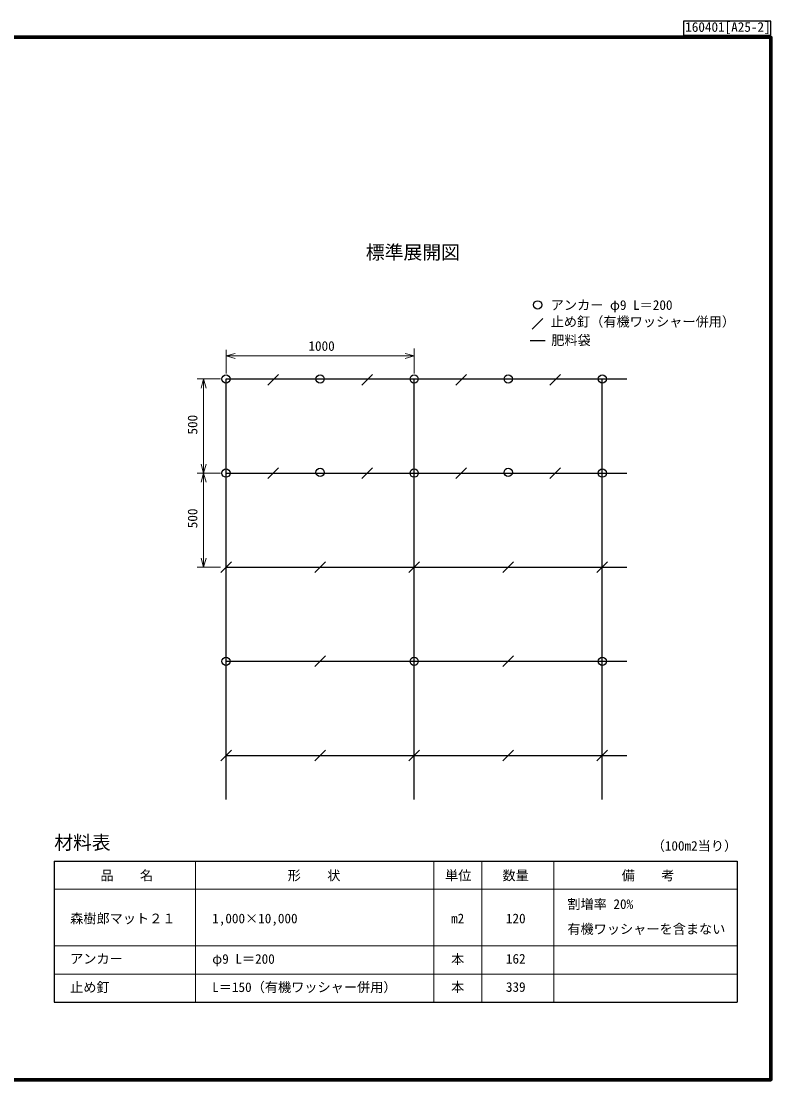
# Model space of a CAD drawing. Units: millimetres, scale not verified. Extents: x 200 to 8200, y 200 to 5825.
# Drawn here: x 4215 to 8200, y 200 to 5825 of the extents above; entities that cross this region are included whole.
import ezdxf
from ezdxf.enums import TextEntityAlignment as Align

# ---------------------------------------------------------------- set-up
doc = ezdxf.new("R2010")
doc.units = ezdxf.units.MM
doc.header["$LTSCALE"] = 20
for name, color, linetype, lineweight in [('C-DOC', 3, 'Continuous', 25), ('C-MTR-FRAM', 5, 'Continuous', 25), ('C-MTR-LINE', 5, 'Continuous', 13), ('C-STR', 7, 'Continuous', 25), ('C-STR-DIM', 1, 'Continuous', 13), ('C-STR-TXT', 7, 'Continuous', 25), ('C-TTL', 2, 'Continuous', 70), ('C-TTL-LINE', 7, 'Continuous', 13)]:
    doc.layers.add(name, color=color, linetype=linetype, lineweight=lineweight)
for name, color, linetype in [('C-MTR', 5, 'Continuous'), ('C-MTR-TXT', 5, 'Continuous'), ('C-TTL-TXT', 3, 'Continuous')]:
    doc.layers.add(name, color=color, linetype=linetype)
doc.styles.add('ＭＳ ゴシック', font='')
doc.styles.get('ＭＳ ゴシック').set_extended_font_data('MS Gothic')

msp = doc.modelspace()

# ---------------------------------------------------------------- linework, layer by layer
at = {"layer": 'C-DOC'}
for p, q in [((7736, 5825), (7736, 5750)), ((8200, 5825), (7736, 5825)), ((8200, 5750), (8200, 5825)), ((7736, 5750), (8200, 5750))]:
    msp.add_line(p, q, dxfattribs=at)
at = {"layer": 'C-MTR-FRAM'}
for p, q in [((4391.03, 1362.16), (4391.03, 612.16)), ((4391.03, 1362.16), (8021.58, 1362.16)), ((8021.58, 1362.16), (8021.58, 612.16)), ((4391.03, 612.16), (8021.58, 612.16))]:
    msp.add_line(p, q, dxfattribs=at)
at = {"layer": 'C-MTR-LINE'}
for p, q in [((5141.12, 1361.76), (5141.12, 611.76)), ((6408.34, 1359.16), (6408.34, 609.16)), ((6664.14, 1362.16), (6664.14, 612.16)), ((7046.14, 1362.16), (7046.14, 612.16)), ((4391.03, 1212.16), (8021.58, 1212.16)), ((4391.03, 912.16), (8021.58, 912.16)), ((4391.03, 762.16), (8021.58, 762.16))]:
    msp.add_line(p, q, dxfattribs=at)
at = {"layer": 'C-STR'}
for p, q in [((5525.82, 3891.7), (5582.39, 3948.27)), ((6025.82, 3891.7), (6082.39, 3948.27)), ((6525.82, 3891.7), (6582.39, 3948.27)), ((7025.82, 3891.7), (7082.39, 3948.27)), ((5304.11, 1690.05), (5304.11, 3923.74)), ((6304.11, 1690.05), (6304.11, 3923.74)), ((7304.11, 1690.05), (7304.11, 3923.74)), ((5525.82, 3395.45), (5582.39, 3452.02)), ((6025.82, 3395.45), (6082.39, 3452.02)), ((6525.82, 3395.45), (6582.39, 3452.02)), ((7025.82, 3395.45), (7082.39, 3452.02)), ((5275.82, 2895.45), (5332.39, 2952.02)), ((5775.82, 2895.45), (5832.39, 2952.02)), ((6275.82, 2895.45), (6332.39, 2952.02)), ((6775.82, 2895.45), (6832.39, 2952.02)), ((7275.82, 2895.45), (7332.39, 2952.02)), ((5775.82, 2395.45), (5832.39, 2452.02)), ((6775.82, 2395.45), (6832.39, 2452.02)), ((5275.82, 1895.45), (5332.39, 1952.02)), ((5775.82, 1895.45), (5832.39, 1952.02)), ((6275.82, 1895.45), (6332.39, 1952.02)), ((6775.82, 1895.45), (6832.39, 1952.02)), ((7275.82, 1895.45), (7332.39, 1952.02))]:
    msp.add_line(p, q, dxfattribs=at)
at = {"layer": 'C-STR', "color": 3}
for p, q in [((5304.11, 3923.74), (7434.11, 3923.74)), ((5304.11, 3423.74), (7434.11, 3423.74)), ((5304.11, 2923.74), (7434.11, 2923.74)), ((5304.11, 2423.74), (7434.11, 2423.74)), ((5304.11, 1923.74), (7434.11, 1923.74))]:
    msp.add_line(p, q, dxfattribs=at)
at = {"layer": 'C-STR'}
for centre in [(5304.11, 3923.74), (5804.11, 3923.74), (6304.11, 3923.74), (6804.11, 3923.74), (7304.11, 3923.74), (5304.11, 3423.74), (5804.11, 3427.49), (6304.11, 3423.74), (6804.11, 3427.49), (7304.11, 3423.74), (5304.11, 2423.74), (6304.11, 2423.74), (7304.11, 2423.74)]:
    msp.add_circle(centre, 22, dxfattribs=at)
at = {"layer": 'C-STR-DIM'}
for p, q in [((5304.11, 3953.74), (5304.11, 4079.53)), ((5304.11, 4046.3), (5352.41, 4059.24)), ((6304.11, 4046.3), (6255.81, 4059.24)), ((6304.11, 4046.3), (6304.11, 4086.3)), ((6304.11, 3953.74), (6304.11, 4086.3)), ((5304.11, 4046.3), (6304.11, 4046.3)), ((5304.11, 4046.3), (5352.41, 4033.36)), ((5304.11, 4046.3), (5387.44, 4046.3)), ((6304.11, 4046.3), (6255.81, 4033.36)), ((5274.11, 3923.74), (5151.6, 3923.74)), ((5184.83, 3923.74), (5171.89, 3875.44)), ((5184.83, 3923.74), (5184.83, 3423.74)), ((5184.83, 3923.74), (5197.77, 3875.44)), ((5184.83, 3423.74), (5171.89, 3472.04)), ((5184.83, 3423.74), (5197.77, 3472.04)), ((5274.11, 3423.74), (5151.6, 3423.74)), ((5184.83, 3423.74), (5171.89, 3375.44)), ((5184.83, 3423.74), (5184.83, 2923.74)), ((5184.83, 3423.74), (5197.77, 3375.44)), ((5184.83, 2923.74), (5171.89, 2972.04)), ((5184.83, 2923.74), (5197.77, 2972.04)), ((5274.11, 2923.74), (5151.6, 2923.74))]:
    msp.add_line(p, q, dxfattribs=at)
at = {"layer": 'C-STR-TXT'}
msp.add_line((6932.21, 4189.07), (6988.78, 4245.64), dxfattribs=at)
at = {"layer": 'C-STR-TXT', "color": 3}
msp.add_line((6921.07, 4127.91), (7001.07, 4127.91), dxfattribs=at)
at = {"layer": 'C-STR-TXT'}
msp.add_circle((6960.5, 4317.36), 22, dxfattribs=at)
at = {"layer": 'C-TTL'}
msp.add_lwpolyline([(200, 200), (8200, 200), (8200, 5740), (200, 5740)], close=True, dxfattribs=at)
at = {"layer": 'C-TTL-LINE'}
msp.add_line((5304.11, 3423.74), (5304.11, 3923.74), dxfattribs=at)

# ---------------------------------------------------------------- texts
at = {"layer": 'C-DOC', "style": 'ＭＳ ゴシック'}
msp.add_text('160401[A25-2]', height=51.32, dxfattribs=at).set_placement((7745, 5753), align=Align.BOTTOM_LEFT)
at = {"layer": 'C-MTR', "style": 'ＭＳ ゴシック'}
msp.add_text('材料表', height=73.31, dxfattribs=at).set_placement((4391.03, 1402.16), align=Align.BOTTOM_LEFT)
at = {"layer": 'C-MTR-TXT', "style": 'ＭＳ ゴシック'}
for s, p in [('（100m2当り）', (7566.58, 1402.16)), ('割増率 20%', (7118.4, 1092.72)), ('有機ワッシャーを含まない', (7118.4, 960.35)), ('アンカー', (4475.62, 802.26)), ('φ9 L＝200', (5230.72, 801.16)), ('止め釘', (4475.62, 650.66)), ('L＝150（有機ワッシャー併用）', (5230.72, 651.16))]:
    msp.add_text(s, height=51.32, dxfattribs=at).set_placement(p, align=Align.BOTTOM_LEFT)
for s, p in [('品\u3000\u3000名', (4636.62, 1285.91)), ('形\u3000\u3000状', (5632.01, 1285.91)), ('単位', (6468.14, 1285.91)), ('数量', (6773.41, 1285.91)), ('\u3000備\u3000\u3000考\u3000', (7337.79, 1285.91)), ('森樹郎マット２１', (4475.62, 1057.41)), ('1,000×10,000', (5230.72, 1057.41))]:
    msp.add_text(s, height=51.32, dxfattribs=at).set_placement(p, align=Align.MIDDLE_LEFT)
msp.add_text('m2', height=51.32, dxfattribs=at).set_placement((6535.31, 1057.41), align=Align.MIDDLE_CENTER)
msp.add_text('120', height=51.32, dxfattribs=at).set_placement((6896.59, 1057.41), align=Align.MIDDLE_RIGHT)
for p in [(6535.31, 800.16), (6535.31, 652.16)]:
    msp.add_text('本', height=51.32, dxfattribs=at).set_placement(p, align=Align.BOTTOM_CENTER)
for s, p in [('162', (6896.59, 802.16)), ('339', (6896.59, 652.16))]:
    msp.add_text(s, height=51.32, dxfattribs=at).set_placement(p, align=Align.BOTTOM_RIGHT)
at = {"layer": 'C-STR-DIM', "color": 7, "style": 'ＭＳ ゴシック'}
msp.add_text('1000', height=51.32, dxfattribs=at).set_placement((5742.22, 4058.02), align=Align.BOTTOM_LEFT)
for p in [(5167.14, 3628.5), (5167.14, 3130.73)]:
    msp.add_text('500', height=51.32, rotation=90, dxfattribs=at).set_placement(p, align=Align.BOTTOM_LEFT)
at = {"layer": 'C-STR-TXT', "style": 'ＭＳ ゴシック'}
for s, p in [('アンカー φ9 L＝200', (7030, 4275.68)), ('止め釘（有機ワッシャー併用）', (7029.86, 4187.41)), ('肥料袋', (7033.06, 4089.01))]:
    msp.add_text(s, height=51.32, dxfattribs=at).set_placement(p, align=Align.BOTTOM_LEFT)
at = {"layer": 'C-TTL-TXT', "color": 7, "style": 'ＭＳ ゴシック'}
msp.add_text('標準展開図', height=73.31, dxfattribs=at).set_placement((6047.26, 4596.9), align=Align.MIDDLE_LEFT)

doc.saveas('drawing.dxf')
